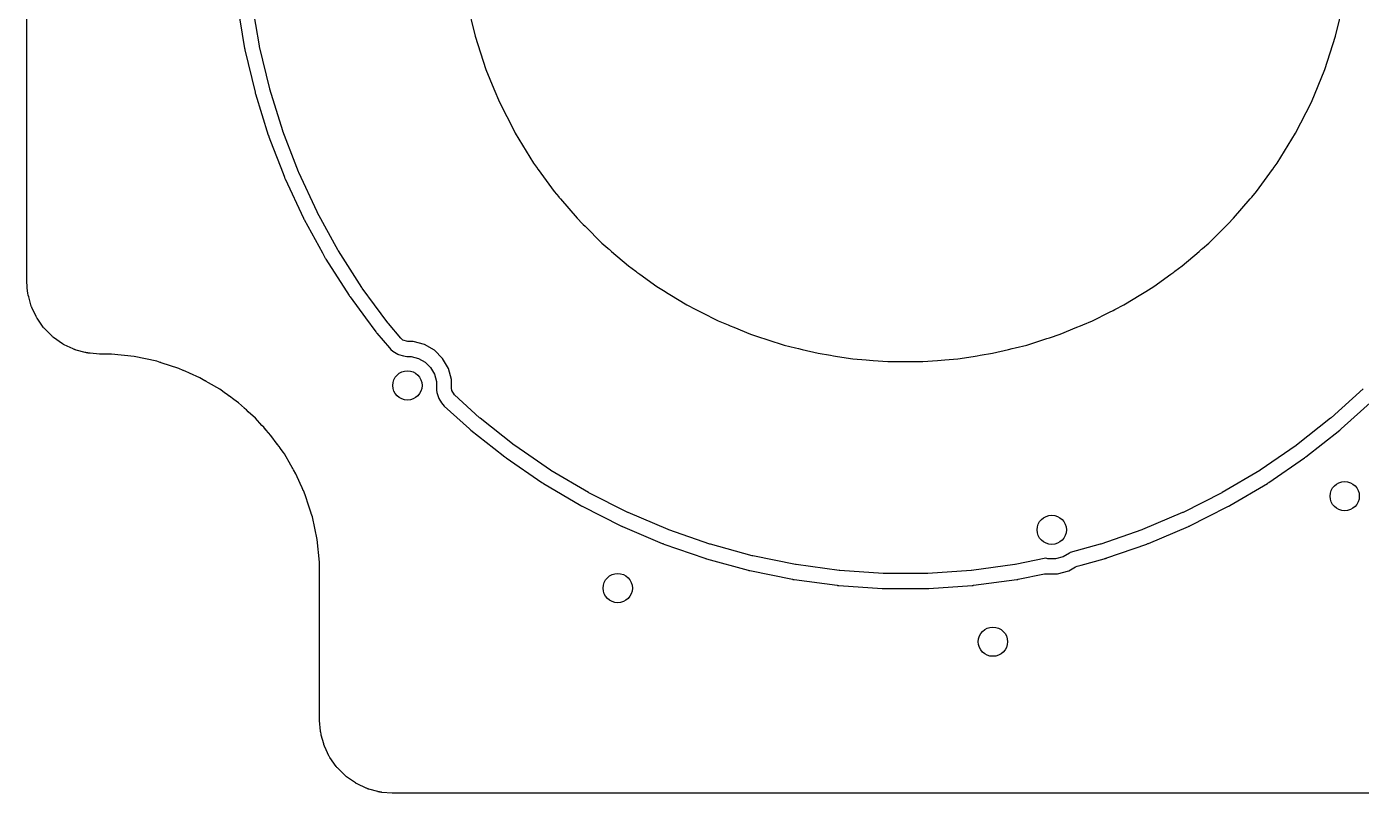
# Model space of a CAD drawing. Header units: inches. Extents: x 0.79 to 7.64, y -5.35 to -0.98.
# Drawn here: x 0.787 to 1.505, y -5.354 to -4.942 of the extents above; entities that cross this region are included whole.
import ezdxf

# ---------------------------------------------------------------- set-up
doc = ezdxf.new("R2010")
doc.units = ezdxf.units.IN
doc.header["$MEASUREMENT"] = 0
doc.layers.add('BLACK', color=250, linetype='CONTINUOUS')

msp = doc.modelspace()

# ---------------------------------------------------------------- linework, layer by layer
at = {"layer": 'BLACK', "linetype": 'CONTINUOUS'}
for p, q in [((0.78742, -5.07848), (0.78742, -4.88173)), ((0.91258, -4.95231), (0.9087, -4.92928)), ((1.0241, -4.92878), (1.0285, -4.94713)), ((1.49118, -4.94713), (1.49559, -4.92878)), ((0.90072, -4.93062), (0.90461, -4.95365)), ((1.0285, -4.94713), (1.0285, -4.94713)), ((1.0285, -4.94713), (1.03434, -4.96508)), ((1.48535, -4.96508), (1.49118, -4.94713)), ((0.90461, -4.95365), (0.90466, -4.95392)), ((0.90466, -4.95392), (0.90472, -4.95424)), ((0.90472, -4.95424), (0.90478, -4.9545)), ((0.90478, -4.9545), (0.91019, -4.97722)), ((0.91265, -4.95263), (0.91258, -4.95231)), ((0.91806, -4.97534), (0.91265, -4.95263)), ((1.03434, -4.96508), (1.03859, -4.97534)), ((1.47813, -4.98252), (1.48535, -4.96508)), ((0.91019, -4.97722), (0.91026, -4.97748)), ((0.91026, -4.97748), (0.91035, -4.9778)), ((0.91035, -4.9778), (0.91042, -4.97805)), ((0.91042, -4.97805), (0.91734, -5.00036)), ((0.91815, -4.97566), (0.91806, -4.97534)), ((0.92507, -4.99796), (0.91815, -4.97566)), ((1.03859, -4.97534), (1.04156, -4.98252)), ((1.04156, -4.98252), (1.04943, -4.99796)), ((1.46956, -4.99934), (1.47813, -4.98252)), ((0.91734, -5.00036), (0.91736, -5.00042)), ((0.91736, -5.00042), (0.91743, -5.00062)), ((0.91743, -5.00062), (0.91753, -5.00093)), ((0.91753, -5.00093), (0.91763, -5.00118)), ((0.91763, -5.00118), (0.91851, -5.00349)), ((0.92518, -4.99827), (0.92507, -4.99796)), ((0.93174, -5.01531), (0.92518, -4.99827)), ((1.04943, -4.99796), (1.05013, -4.99934)), ((1.05013, -4.99934), (1.05013, -4.99934)), ((1.05013, -4.99934), (1.05999, -5.01543)), ((1.4597, -5.01543), (1.46956, -4.99934)), ((0.91851, -5.00349), (0.92525, -5.02096)), ((0.93357, -5.02006), (0.93174, -5.01531)), ((1.05999, -5.01543), (1.05999, -5.01543)), ((1.05999, -5.01543), (1.05999, -5.01543)), ((1.05999, -5.01543), (1.06202, -5.01822)), ((1.45763, -5.01827), (1.4597, -5.01543)), ((0.92525, -5.02096), (0.92602, -5.02297)), ((0.92602, -5.02297), (0.92602, -5.02297)), ((0.92602, -5.02297), (0.92612, -5.02322)), ((0.9337, -5.02036), (0.93357, -5.02006)), ((0.94353, -5.04155), (0.9337, -5.02036)), ((1.06202, -5.01822), (1.06205, -5.01827)), ((1.06205, -5.01827), (1.06212, -5.01837)), ((1.06212, -5.01837), (1.0624, -5.01875)), ((1.0624, -5.01875), (1.06242, -5.01878)), ((1.06242, -5.01878), (1.07108, -5.0307)), ((1.4486, -5.0307), (1.45728, -5.01875)), ((1.45728, -5.01875), (1.45757, -5.01837)), ((1.45757, -5.01837), (1.45763, -5.01827)), ((0.92612, -5.02322), (0.92625, -5.02352)), ((0.92625, -5.02352), (0.92636, -5.02377)), ((0.92636, -5.02377), (0.93619, -5.04495)), ((1.07108, -5.0307), (1.07108, -5.0307)), ((1.07108, -5.0307), (1.07346, -5.03348)), ((1.07346, -5.03348), (1.07356, -5.0336)), ((1.07356, -5.0336), (1.07374, -5.03384)), ((1.07374, -5.03384), (1.07443, -5.03462)), ((1.07443, -5.03462), (1.08334, -5.04505)), ((1.43635, -5.04505), (1.44526, -5.03461)), ((1.44526, -5.03461), (1.44595, -5.03384)), ((1.44595, -5.03384), (1.44613, -5.0336)), ((1.44613, -5.0336), (1.4486, -5.0307)), ((0.94367, -5.04184), (0.94353, -5.04155)), ((0.9549, -5.06232), (0.94367, -5.04184)), ((0.93619, -5.04495), (0.93631, -5.0452)), ((0.93631, -5.0452), (0.93631, -5.0452)), ((0.93631, -5.0452), (0.93639, -5.04536)), ((0.93639, -5.04536), (0.93645, -5.04549)), ((0.93645, -5.04549), (0.93645, -5.04549)), ((0.93645, -5.04549), (0.93658, -5.04573)), ((0.93658, -5.04573), (0.94642, -5.06369)), ((1.08334, -5.04505), (1.08334, -5.04505)), ((1.08334, -5.04505), (1.08334, -5.04505)), ((1.08334, -5.04505), (1.08625, -5.04796)), ((1.08625, -5.04796), (1.08657, -5.04832)), ((1.08657, -5.04832), (1.08761, -5.04932)), ((1.08761, -5.04932), (1.09668, -5.05839)), ((1.423, -5.05839), (1.43208, -5.04932)), ((1.43208, -5.04932), (1.43311, -5.04832)), ((1.43311, -5.04832), (1.43343, -5.04796)), ((1.43343, -5.04796), (1.43635, -5.04505)), ((1.09668, -5.05839), (1.09668, -5.05839)), ((1.09668, -5.05839), (1.09668, -5.05839)), ((1.09668, -5.05839), (1.09994, -5.06118)), ((1.41963, -5.06127), (1.423, -5.05839)), ((0.94642, -5.06369), (0.9478, -5.06621)), ((0.95506, -5.0626), (0.9549, -5.06232)), ((0.96763, -5.08229), (0.95506, -5.0626)), ((1.09994, -5.06118), (1.10005, -5.06127)), ((1.10005, -5.06127), (1.10052, -5.06172)), ((1.10052, -5.06172), (1.10186, -5.06282)), ((1.10186, -5.06282), (1.11104, -5.07065)), ((1.40865, -5.07065), (1.41782, -5.06282)), ((1.41782, -5.06282), (1.41916, -5.06172)), ((1.41916, -5.06172), (1.41963, -5.06127)), ((0.9478, -5.06621), (0.94794, -5.06644)), ((0.94794, -5.06644), (0.9481, -5.06672)), ((0.9481, -5.06672), (0.94824, -5.06695)), ((0.94824, -5.06695), (0.96081, -5.08664)), ((1.11104, -5.07065), (1.11487, -5.07344)), ((1.40481, -5.07344), (1.40865, -5.07065)), ((0.78742, -5.07865), (0.78742, -5.07848)), ((0.78743, -5.07883), (0.78742, -5.07865)), ((0.78744, -5.07899), (0.78743, -5.07883)), ((0.78794, -5.08466), (0.78744, -5.07899)), ((1.11487, -5.07344), (1.11551, -5.07396)), ((1.11551, -5.07396), (1.1171, -5.07506)), ((1.1171, -5.07506), (1.1263, -5.08174)), ((1.39338, -5.08174), (1.40259, -5.07505)), ((1.40259, -5.07505), (1.40417, -5.07396)), ((1.40417, -5.07396), (1.40481, -5.07344)), ((0.78796, -5.08487), (0.78794, -5.08466)), ((0.78799, -5.08508), (0.78796, -5.08487)), ((0.78803, -5.08528), (0.78799, -5.08508)), ((0.78824, -5.08636), (0.78803, -5.08528)), ((0.78827, -5.08648), (0.78824, -5.08636)), ((0.7883, -5.08661), (0.78827, -5.08648)), ((0.78833, -5.08673), (0.7883, -5.08661)), ((0.7885, -5.08735), (0.78833, -5.08673)), ((0.78962, -5.09155), (0.7885, -5.08735)), ((0.96081, -5.08664), (0.96096, -5.08686)), ((0.96096, -5.08686), (0.96114, -5.08713)), ((0.96114, -5.08713), (0.9613, -5.08735)), ((0.9613, -5.08735), (0.96955, -5.09855)), ((0.96781, -5.08255), (0.96763, -5.08229)), ((0.97448, -5.09161), (0.96781, -5.08255)), ((1.1263, -5.08174), (1.13062, -5.08439)), ((1.13062, -5.08439), (1.13143, -5.08495)), ((1.13143, -5.08495), (1.13322, -5.08598)), ((1.13322, -5.08598), (1.13327, -5.08601)), ((1.13327, -5.08601), (1.1424, -5.0916)), ((1.37729, -5.09161), (1.38647, -5.08598)), ((1.38647, -5.08598), (1.38825, -5.08495)), ((1.38825, -5.08495), (1.38907, -5.08439)), ((1.38907, -5.08439), (1.39338, -5.08174)), ((0.78969, -5.09179), (0.78962, -5.09155)), ((0.78978, -5.09204), (0.78969, -5.09179)), ((0.78987, -5.09227), (0.78978, -5.09204)), ((0.79006, -5.09275), (0.78987, -5.09227)), ((0.79011, -5.09287), (0.79006, -5.09275)), ((0.79014, -5.09294), (0.79011, -5.09287)), ((0.79016, -5.09299), (0.79014, -5.09294)), ((0.79018, -5.09302), (0.79016, -5.09299)), ((0.79021, -5.0931), (0.79018, -5.09302)), ((0.79248, -5.09795), (0.79021, -5.0931)), ((0.98167, -5.10135), (0.97448, -5.09161)), ((1.1424, -5.0916), (1.1424, -5.0916)), ((1.1424, -5.0916), (1.1424, -5.09161)), ((1.1424, -5.09161), (1.14719, -5.09405)), ((1.14719, -5.09405), (1.14819, -5.09462)), ((1.14819, -5.09462), (1.15012, -5.09554)), ((1.36957, -5.09554), (1.37149, -5.09462)), ((1.37149, -5.09462), (1.37249, -5.09405)), ((1.37249, -5.09405), (1.37729, -5.09161)), ((0.79263, -5.09825), (0.79248, -5.09795)), ((0.7928, -5.09855), (0.79263, -5.09825)), ((0.79299, -5.09883), (0.7928, -5.09855)), ((0.79633, -5.10362), (0.79299, -5.09883)), ((0.96955, -5.09855), (0.97515, -5.10615)), ((0.98187, -5.10161), (0.98167, -5.10135)), ((0.98859, -5.10956), (0.98187, -5.10161)), ((1.15012, -5.09554), (1.15921, -5.10017)), ((1.15921, -5.10017), (1.16449, -5.10236)), ((1.35519, -5.10236), (1.36047, -5.10017)), ((1.36047, -5.10017), (1.36957, -5.09554)), ((0.79654, -5.10388), (0.79633, -5.10362)), ((0.79676, -5.10414), (0.79654, -5.10388)), ((0.79699, -5.1044), (0.79676, -5.10414)), ((0.80112, -5.10852), (0.79699, -5.1044)), ((0.80137, -5.10875), (0.80112, -5.10852)), ((0.80163, -5.10897), (0.80137, -5.10875)), ((0.8019, -5.10918), (0.80163, -5.10897)), ((0.97515, -5.10615), (0.97532, -5.10637)), ((0.97532, -5.10637), (0.97552, -5.10662)), ((0.97552, -5.10662), (0.97552, -5.10663)), ((0.97552, -5.10663), (0.97569, -5.10683)), ((0.97569, -5.10683), (0.98241, -5.11479)), ((1.16449, -5.10236), (1.16567, -5.10292)), ((1.16567, -5.10292), (1.1677, -5.10369)), ((1.1677, -5.10369), (1.17665, -5.1074)), ((1.17665, -5.1074), (1.18241, -5.10927)), ((1.33728, -5.10927), (1.34304, -5.1074)), ((1.34304, -5.1074), (1.35198, -5.10369)), ((1.35198, -5.10369), (1.35401, -5.10292)), ((1.35401, -5.10292), (1.35519, -5.10236)), ((0.80668, -5.11253), (0.8019, -5.10918)), ((0.80696, -5.11271), (0.80668, -5.11253)), ((0.80668, -5.11253), (0.80668, -5.11253)), ((0.80717, -5.11283), (0.80696, -5.11271)), ((0.80726, -5.11288), (0.80717, -5.11283)), ((0.80756, -5.11303), (0.80726, -5.11288)), ((0.81242, -5.1153), (0.80756, -5.11303)), ((0.81249, -5.11533), (0.81242, -5.1153)), ((0.81256, -5.11536), (0.81249, -5.11533)), ((0.81257, -5.11537), (0.81256, -5.11536)), ((0.81265, -5.1154), (0.81257, -5.11537)), ((0.81306, -5.11557), (0.81265, -5.1154)), ((0.81324, -5.11565), (0.81306, -5.11557)), ((0.81306, -5.11557), (0.81306, -5.11557)), ((0.81306, -5.11557), (0.81306, -5.11557)), ((0.81348, -5.11574), (0.81324, -5.11565)), ((0.81372, -5.11582), (0.81348, -5.11574)), ((0.81396, -5.11589), (0.81372, -5.11582)), ((0.81372, -5.11582), (0.81372, -5.11582)), ((0.81878, -5.11718), (0.81396, -5.11589)), ((0.98241, -5.11479), (0.98326, -5.11564)), ((0.98326, -5.11564), (0.98326, -5.11564)), ((0.98326, -5.11564), (0.98435, -5.1166)), ((0.98968, -5.11052), (0.98859, -5.10956)), ((0.99232, -5.11129), (0.98968, -5.11052)), ((0.99524, -5.11129), (0.99232, -5.11129)), ((1.00125, -5.1129), (0.99524, -5.11129)), ((1.00664, -5.11602), (1.00125, -5.1129)), ((1.00125, -5.1129), (1.00125, -5.1129)), ((1.00125, -5.1129), (1.00125, -5.1129)), ((1.01104, -5.12042), (1.00664, -5.11602)), ((1.00664, -5.11602), (1.00664, -5.11602)), ((1.18241, -5.10927), (1.18376, -5.10978)), ((1.18376, -5.10978), (1.18585, -5.11038)), ((1.18585, -5.11038), (1.1946, -5.11323)), ((1.1946, -5.11323), (1.20082, -5.11472)), ((1.20082, -5.11472), (1.20235, -5.11516)), ((1.20235, -5.11516), (1.20445, -5.11559)), ((1.20445, -5.11559), (1.21295, -5.11763)), ((1.30673, -5.11763), (1.31524, -5.11559)), ((1.31524, -5.11559), (1.31734, -5.11516)), ((1.31734, -5.11516), (1.31886, -5.11472)), ((1.31886, -5.11472), (1.32509, -5.11323)), ((1.32509, -5.11323), (1.33384, -5.11038)), ((1.33384, -5.11038), (1.33592, -5.10978)), ((1.33592, -5.10978), (1.33728, -5.10927)), ((0.81891, -5.11721), (0.81878, -5.11718)), ((0.81903, -5.11724), (0.81891, -5.11721)), ((0.81916, -5.11727), (0.81903, -5.11724)), ((0.81962, -5.11736), (0.81916, -5.11727)), ((0.81975, -5.11739), (0.81962, -5.11736)), ((0.82023, -5.11748), (0.81975, -5.11739)), ((0.82044, -5.11752), (0.82023, -5.11748)), ((0.82065, -5.11755), (0.82044, -5.11752)), ((0.82086, -5.11757), (0.82065, -5.11755)), ((0.82116, -5.1176), (0.82086, -5.11757)), ((0.82155, -5.11763), (0.82116, -5.1176)), ((0.82652, -5.11807), (0.82155, -5.11763)), ((0.82155, -5.11763), (0.82155, -5.11763)), ((0.82155, -5.11763), (0.82155, -5.11763)), ((0.82669, -5.11808), (0.82652, -5.11807)), ((0.82686, -5.11809), (0.82669, -5.11808)), ((0.82703, -5.11809), (0.82686, -5.11809)), ((0.83296, -5.11809), (0.82703, -5.11809)), ((0.84528, -5.11938), (0.83296, -5.11809)), ((0.83296, -5.11809), (0.83296, -5.11809)), ((0.83296, -5.11809), (0.83296, -5.11809)), ((0.85739, -5.12196), (0.84528, -5.11938)), ((0.85741, -5.12197), (0.85739, -5.12196)), ((0.85739, -5.12196), (0.85739, -5.12196)), ((0.85926, -5.12257), (0.85741, -5.12197)), ((0.85943, -5.12262), (0.85926, -5.12257)), ((0.85949, -5.12264), (0.85943, -5.12262)), ((0.85976, -5.12273), (0.85949, -5.12264)), ((0.8598, -5.12274), (0.85976, -5.12273)), ((0.86916, -5.12579), (0.8598, -5.12274)), ((0.8598, -5.12274), (0.8598, -5.12274)), ((0.98435, -5.1166), (0.98704, -5.11808)), ((0.98704, -5.11808), (0.9874, -5.11828)), ((0.9874, -5.11828), (0.99004, -5.11906)), ((0.99004, -5.11906), (0.99189, -5.11932)), ((0.99189, -5.11932), (0.99418, -5.11932)), ((0.99418, -5.11932), (0.99815, -5.12038)), ((0.99815, -5.12038), (1.00171, -5.12244)), ((1.00171, -5.12244), (1.00462, -5.12535)), ((1.01414, -5.12579), (1.01104, -5.12042)), ((1.01104, -5.12042), (1.01104, -5.12042)), ((1.21295, -5.11763), (1.21963, -5.11869)), ((1.21963, -5.11869), (1.2213, -5.11903)), ((1.2213, -5.11903), (1.22338, -5.11929)), ((1.22338, -5.11929), (1.23159, -5.12059)), ((1.23159, -5.12059), (1.2387, -5.12115)), ((1.2387, -5.12115), (1.24051, -5.12137)), ((1.24051, -5.12137), (1.24253, -5.12145)), ((1.24253, -5.12145), (1.25041, -5.12207)), ((1.25041, -5.12207), (1.25041, -5.12207)), ((1.25041, -5.12207), (1.25791, -5.12207)), ((1.25791, -5.12207), (1.25984, -5.12214)), ((1.25984, -5.12214), (1.26177, -5.12207)), ((1.26177, -5.12207), (1.26928, -5.12207)), ((1.26928, -5.12207), (1.27716, -5.12145)), ((1.26928, -5.12207), (1.26928, -5.12207)), ((1.27716, -5.12145), (1.27917, -5.12137)), ((1.27917, -5.12137), (1.28099, -5.12115)), ((1.28099, -5.12115), (1.28809, -5.12059)), ((1.28809, -5.12059), (1.29631, -5.11929)), ((1.29631, -5.11929), (1.29838, -5.11903)), ((1.29838, -5.11903), (1.30006, -5.11869)), ((1.30006, -5.11869), (1.30673, -5.11763)), ((0.87148, -5.12682), (0.86916, -5.12579)), ((0.86916, -5.12579), (0.86916, -5.12579)), ((0.86916, -5.12579), (0.86916, -5.12579)), ((0.87152, -5.12674), (0.87148, -5.12682)), ((0.87178, -5.12694), (0.87152, -5.12674)), ((0.87201, -5.12701), (0.87178, -5.12694)), ((0.87259, -5.12729), (0.87201, -5.12701)), ((0.87201, -5.12701), (0.87201, -5.12701)), ((0.87201, -5.12701), (0.87201, -5.12701)), ((0.87294, -5.12747), (0.87259, -5.12729)), ((0.87305, -5.12751), (0.87294, -5.12747)), ((0.87461, -5.12821), (0.87305, -5.12751)), ((0.8749, -5.12834), (0.87461, -5.12821)), ((0.88047, -5.13082), (0.8749, -5.12834)), ((1.00462, -5.12535), (1.00668, -5.12891)), ((1.00668, -5.12891), (1.00774, -5.13288)), ((1.01416, -5.12581), (1.01414, -5.12579)), ((1.01577, -5.13182), (1.01416, -5.12581)), ((0.88048, -5.13082), (0.88047, -5.13082)), ((0.88047, -5.13082), (0.88047, -5.13082)), ((0.88319, -5.13239), (0.88048, -5.13082)), ((0.88048, -5.13082), (0.88048, -5.13082)), ((0.88331, -5.13246), (0.88319, -5.13239)), ((0.88319, -5.13239), (0.88319, -5.13239)), ((0.88319, -5.13239), (0.88319, -5.13239)), ((0.88395, -5.13277), (0.88331, -5.13246)), ((0.88514, -5.13352), (0.88395, -5.13277)), ((0.88521, -5.13355), (0.88514, -5.13352)), ((0.89119, -5.13701), (0.88521, -5.13355)), ((0.88521, -5.13355), (0.88521, -5.13355)), ((0.8912, -5.13701), (0.89119, -5.13701)), ((0.89424, -5.13922), (0.8912, -5.13701)), ((0.8912, -5.13701), (0.8912, -5.13701)), ((1.00774, -5.13699), (1.00772, -5.13707)), ((1.00772, -5.13707), (1.00775, -5.13753)), ((1.00774, -5.13288), (1.00774, -5.13699)), ((1.00775, -5.13753), (1.00792, -5.1388)), ((1.01577, -5.13646), (1.01577, -5.13182)), ((1.01577, -5.13182), (1.01577, -5.13182)), ((1.01594, -5.13774), (1.01577, -5.13646)), ((1.01738, -5.14008), (1.01594, -5.13774)), ((1.50605, -5.1367), (1.48873, -5.15237)), ((0.89434, -5.1393), (0.89424, -5.13922)), ((0.89424, -5.13922), (0.89424, -5.13922)), ((0.89424, -5.13922), (0.89424, -5.13922)), ((0.89517, -5.13982), (0.89434, -5.1393)), ((0.89434, -5.1393), (0.89434, -5.1393)), ((0.89632, -5.14073), (0.89517, -5.13982)), ((0.89639, -5.14079), (0.89632, -5.14073)), ((0.89877, -5.14252), (0.89639, -5.14079)), ((0.90122, -5.14429), (0.89877, -5.14252)), ((0.90444, -5.1472), (0.90122, -5.14429)), ((1.00792, -5.1388), (1.00792, -5.1388)), ((1.00792, -5.1388), (1.00904, -5.14197)), ((1.00904, -5.14197), (1.01046, -5.14429)), ((1.01046, -5.14429), (1.01048, -5.14431)), ((1.01048, -5.14431), (1.01195, -5.14608)), ((1.03096, -5.15237), (1.01738, -5.14008)), ((1.49416, -5.15837), (1.51148, -5.1427)), ((0.90445, -5.1472), (0.90444, -5.1472)), ((0.9045, -5.14725), (0.90445, -5.1472)), ((0.90459, -5.14733), (0.9045, -5.14725)), ((0.9045, -5.14725), (0.9045, -5.14725)), ((0.9045, -5.14725), (0.9045, -5.14725)), ((0.90554, -5.14808), (0.90459, -5.14733)), ((0.90652, -5.14906), (0.90554, -5.14808)), ((0.91042, -5.15258), (0.90652, -5.14906)), ((1.01195, -5.14608), (1.01195, -5.14608)), ((1.01195, -5.14608), (1.01195, -5.14608)), ((1.01195, -5.14608), (1.02553, -5.15837)), ((0.91386, -5.1564), (0.91042, -5.15258)), ((0.91042, -5.15258), (0.91042, -5.15258)), ((0.91393, -5.15648), (0.91386, -5.1564)), ((0.91491, -5.15746), (0.91393, -5.15648)), ((0.91567, -5.1584), (0.91491, -5.15746)), ((0.91574, -5.15849), (0.91567, -5.1584)), ((0.91613, -5.15893), (0.91574, -5.15849)), ((0.91574, -5.15849), (0.91574, -5.15849)), ((0.9187, -5.16178), (0.91613, -5.15893)), ((1.02553, -5.15837), (1.02553, -5.15837)), ((1.02553, -5.15837), (1.02573, -5.15854)), ((1.02573, -5.15854), (1.02598, -5.15875)), ((1.02598, -5.15875), (1.02617, -5.15891)), ((1.02617, -5.15891), (1.02619, -5.15893)), ((1.02619, -5.15893), (1.0385, -5.16865)), ((1.0312, -5.15258), (1.03096, -5.15237)), ((1.04953, -5.16705), (1.0312, -5.15258)), ((1.48848, -5.15258), (1.47015, -5.16705)), ((1.47517, -5.1734), (1.49349, -5.15893)), ((1.48873, -5.15237), (1.48848, -5.15258)), ((1.49349, -5.15893), (1.4937, -5.15875)), ((1.4937, -5.15875), (1.49395, -5.15854)), ((1.49395, -5.15854), (1.49416, -5.15837)), ((0.91872, -5.1618), (0.9187, -5.16178)), ((0.91875, -5.16184), (0.91872, -5.1618)), ((0.92211, -5.16646), (0.91875, -5.16184)), ((0.92211, -5.16647), (0.92211, -5.16646)), ((0.92211, -5.16646), (0.92211, -5.16646)), ((0.92221, -5.1666), (0.92211, -5.16647)), ((0.92211, -5.16647), (0.92211, -5.16647)), ((0.92231, -5.16674), (0.92221, -5.1666)), ((0.92317, -5.16782), (0.92231, -5.16674)), ((0.92363, -5.16854), (0.92317, -5.16782)), ((0.92317, -5.16782), (0.92317, -5.16782)), ((0.92377, -5.16876), (0.92363, -5.16854)), ((0.92541, -5.17101), (0.92377, -5.16876)), ((0.92377, -5.16876), (0.92377, -5.16876)), ((0.92377, -5.16876), (0.92377, -5.16876)), ((0.92598, -5.17179), (0.92541, -5.17101)), ((0.92944, -5.17779), (0.92598, -5.17179)), ((0.92598, -5.17179), (0.92598, -5.17179)), ((0.92598, -5.17179), (0.92598, -5.17179)), ((1.0385, -5.16865), (1.04452, -5.1734)), ((1.04452, -5.1734), (1.04473, -5.17356)), ((1.04473, -5.17356), (1.045, -5.17376)), ((1.04979, -5.16724), (1.04953, -5.16705)), ((1.05739, -5.17246), (1.04979, -5.16724)), ((1.06905, -5.18046), (1.05739, -5.17246)), ((1.46989, -5.16724), (1.45064, -5.18046)), ((1.47015, -5.16705), (1.46989, -5.16724)), ((1.47469, -5.17376), (1.47495, -5.17356)), ((1.47495, -5.17356), (1.47517, -5.1734)), ((0.92951, -5.17791), (0.92944, -5.17779)), ((0.92944, -5.17779), (0.92944, -5.17779)), ((0.93023, -5.17904), (0.92951, -5.17791)), ((0.93047, -5.17955), (0.93023, -5.17904)), ((0.93023, -5.17904), (0.93023, -5.17904)), ((0.93023, -5.17904), (0.93023, -5.17904)), ((0.9306, -5.1798), (0.93047, -5.17955)), ((0.93068, -5.17993), (0.9306, -5.1798)), ((0.93086, -5.18025), (0.93068, -5.17993)), ((0.93217, -5.18252), (0.93086, -5.18025)), ((0.93086, -5.18025), (0.93086, -5.18025)), ((1.045, -5.17376), (1.04522, -5.17391)), ((1.04522, -5.17391), (1.06447, -5.18713)), ((1.06932, -5.18064), (1.06905, -5.18046)), ((1.08942, -5.19254), (1.06932, -5.18064)), ((1.45036, -5.18064), (1.43027, -5.19254)), ((1.45064, -5.18046), (1.45036, -5.18064)), ((1.45522, -5.18713), (1.47447, -5.17391)), ((1.47447, -5.17391), (1.47469, -5.17376)), ((0.93443, -5.1876), (0.93217, -5.18252)), ((0.93217, -5.18252), (0.93217, -5.18252)), ((0.9355, -5.19), (0.93443, -5.1876)), ((1.06447, -5.18713), (1.06469, -5.18728)), ((1.06469, -5.18728), (1.0647, -5.18728)), ((1.0647, -5.18728), (1.06497, -5.18745)), ((1.06497, -5.18745), (1.06508, -5.18752)), ((1.06508, -5.18752), (1.0652, -5.1876)), ((1.0652, -5.1876), (1.08529, -5.1995)), ((1.43439, -5.1995), (1.45448, -5.1876)), ((1.45448, -5.1876), (1.45472, -5.18745)), ((1.45472, -5.18745), (1.45499, -5.18728)), ((1.45499, -5.18728), (1.45522, -5.18713)), ((0.93598, -5.19099), (0.9355, -5.19)), ((0.93611, -5.19136), (0.93598, -5.19099)), ((0.93617, -5.19151), (0.93611, -5.19136)), ((0.93721, -5.19383), (0.93617, -5.19151)), ((0.93617, -5.19151), (0.93617, -5.19151)), ((0.93918, -5.19991), (0.93721, -5.19383)), ((1.0897, -5.19269), (1.08942, -5.19254)), ((1.11055, -5.20323), (1.0897, -5.19269)), ((1.42998, -5.19269), (1.40914, -5.20323)), ((1.43027, -5.19254), (1.42998, -5.19269)), ((0.94024, -5.20317), (0.93918, -5.19991)), ((1.08529, -5.1995), (1.08553, -5.19963)), ((1.08553, -5.19963), (1.08553, -5.19963)), ((1.08553, -5.19963), (1.08582, -5.19979)), ((1.08582, -5.19979), (1.08606, -5.19992)), ((1.08606, -5.19992), (1.1069, -5.21045)), ((1.42237, -5.2056), (1.43363, -5.19992)), ((1.43363, -5.19992), (1.43369, -5.19988)), ((1.43369, -5.19988), (1.43387, -5.19979)), ((1.43387, -5.19979), (1.43415, -5.19963)), ((1.43415, -5.19963), (1.43439, -5.1995)), ((0.94026, -5.20321), (0.94024, -5.20317)), ((0.94027, -5.20325), (0.94026, -5.20321)), ((0.94028, -5.20328), (0.94027, -5.20325)), ((0.94036, -5.2035), (0.94028, -5.20328)), ((0.94036, -5.20353), (0.94036, -5.2035)), ((0.94036, -5.2035), (0.94036, -5.2035)), ((0.94038, -5.20357), (0.94036, -5.20353)), ((0.94036, -5.20353), (0.94036, -5.20353)), ((0.94038, -5.20358), (0.94038, -5.20357)), ((0.94038, -5.20359), (0.94038, -5.20358)), ((0.94038, -5.20358), (0.94038, -5.20358)), ((0.94038, -5.2036), (0.94038, -5.20359)), ((0.94042, -5.20373), (0.94038, -5.2036)), ((0.94038, -5.2036), (0.94038, -5.2036)), ((0.94103, -5.2056), (0.94042, -5.20373)), ((0.94361, -5.21772), (0.94103, -5.2056)), ((1.11084, -5.20336), (1.11055, -5.20323)), ((1.13234, -5.21248), (1.11084, -5.20336)), ((1.40884, -5.20336), (1.38734, -5.21248)), ((1.40914, -5.20323), (1.40884, -5.20336)), ((1.41279, -5.21045), (1.42237, -5.2056)), ((1.1069, -5.21045), (1.1069, -5.21045)), ((1.1069, -5.21045), (1.1069, -5.21045)), ((1.1069, -5.21045), (1.10714, -5.21056)), ((1.10714, -5.21056), (1.10729, -5.21064)), ((1.10729, -5.21064), (1.10744, -5.2107)), ((1.10744, -5.2107), (1.10762, -5.21079)), ((1.10762, -5.21079), (1.10768, -5.21081)), ((1.10768, -5.21081), (1.12918, -5.21993)), ((1.13265, -5.2126), (1.13234, -5.21248)), ((1.15471, -5.22026), (1.13265, -5.2126)), ((1.38704, -5.2126), (1.36498, -5.22026)), ((1.38734, -5.21248), (1.38704, -5.2126)), ((1.3905, -5.21993), (1.412, -5.21081)), ((1.412, -5.21081), (1.41225, -5.2107)), ((1.41225, -5.2107), (1.41254, -5.21056)), ((1.41254, -5.21056), (1.41279, -5.21045)), ((0.9449, -5.23003), (0.94361, -5.21772)), ((1.12918, -5.21993), (1.12936, -5.22)), ((1.12936, -5.22), (1.12944, -5.22003)), ((1.12944, -5.22003), (1.12944, -5.22003)), ((1.12944, -5.22003), (1.12974, -5.22015)), ((1.12974, -5.22015), (1.12999, -5.22024)), ((1.12999, -5.22024), (1.15206, -5.2279)), ((1.15502, -5.22036), (1.15471, -5.22026)), ((1.17754, -5.22652), (1.15502, -5.22036)), ((1.36466, -5.22036), (1.34847, -5.22479)), ((1.36498, -5.22026), (1.36466, -5.22036)), ((1.36811, -5.22774), (1.38969, -5.22024)), ((1.38969, -5.22024), (1.38994, -5.22015)), ((1.38994, -5.22015), (1.39025, -5.22003)), ((1.39025, -5.22003), (1.3905, -5.21993)), ((0.9449, -5.31471), (0.9449, -5.23003)), ((0.9449, -5.23003), (0.9449, -5.23003)), ((1.15206, -5.2279), (1.15231, -5.22799)), ((1.15231, -5.22799), (1.15262, -5.22808)), ((1.15262, -5.22808), (1.15288, -5.22816)), ((1.15288, -5.22816), (1.17541, -5.23433)), ((1.17786, -5.2266), (1.17754, -5.22652)), ((1.20075, -5.23125), (1.17786, -5.2266)), ((1.33539, -5.22791), (1.31894, -5.23125)), ((1.33653, -5.22821), (1.33539, -5.22791)), ((1.34064, -5.22821), (1.33653, -5.22821)), ((1.34461, -5.22715), (1.34064, -5.22821)), ((1.34817, -5.22509), (1.34461, -5.22715)), ((1.34847, -5.22479), (1.34817, -5.22509)), ((1.35434, -5.23157), (1.3668, -5.22816)), ((1.3668, -5.22816), (1.36706, -5.22808)), ((1.36706, -5.22808), (1.36737, -5.22799)), ((1.36737, -5.22799), (1.36763, -5.2279)), ((1.36763, -5.2279), (1.36799, -5.22778)), ((1.36799, -5.22778), (1.36811, -5.22774)), ((1.36811, -5.22774), (1.36811, -5.22774)), ((1.17541, -5.23433), (1.17567, -5.2344)), ((1.17567, -5.2344), (1.17599, -5.23447)), ((1.17599, -5.23447), (1.17625, -5.23453)), ((1.17625, -5.23453), (1.19914, -5.23918)), ((1.20107, -5.23131), (1.20075, -5.23125)), ((1.22421, -5.23442), (1.20107, -5.23131)), ((1.22454, -5.23445), (1.22421, -5.23442)), ((1.24784, -5.23601), (1.22454, -5.23445)), ((1.24817, -5.23602), (1.24784, -5.23601)), ((1.27152, -5.23602), (1.24817, -5.23602)), ((1.27185, -5.23601), (1.27152, -5.23602)), ((1.29515, -5.23445), (1.27185, -5.23601)), ((1.29547, -5.23442), (1.29515, -5.23445)), ((1.31862, -5.23131), (1.29547, -5.23442)), ((1.31894, -5.23125), (1.31862, -5.23131)), ((1.32055, -5.23918), (1.33463, -5.23632)), ((1.33463, -5.23632), (1.33541, -5.23624)), ((1.33541, -5.23624), (1.3417, -5.23624)), ((1.3417, -5.23624), (1.34771, -5.23463)), ((1.3417, -5.23624), (1.3417, -5.23624)), ((1.34771, -5.23463), (1.35136, -5.23252)), ((1.35136, -5.23252), (1.35228, -5.23214)), ((1.35228, -5.23214), (1.35434, -5.23157)), ((1.19914, -5.23918), (1.1994, -5.23923)), ((1.1994, -5.23923), (1.19972, -5.23928)), ((1.19972, -5.23928), (1.19999, -5.23932)), ((1.19999, -5.23932), (1.22314, -5.24244)), ((1.22314, -5.24244), (1.2234, -5.24247)), ((1.2234, -5.24247), (1.22341, -5.24247)), ((1.22341, -5.24247), (1.22341, -5.24247)), ((1.22341, -5.24247), (1.22373, -5.2425)), ((1.22373, -5.2425), (1.22373, -5.2425)), ((1.22373, -5.2425), (1.224, -5.24252)), ((1.224, -5.24252), (1.2473, -5.24408)), ((1.2473, -5.24408), (1.24757, -5.2441)), ((1.24757, -5.2441), (1.2479, -5.24411)), ((1.2479, -5.24411), (1.24814, -5.24411)), ((1.24814, -5.24411), (1.24817, -5.24411)), ((1.24817, -5.24411), (1.27152, -5.24411)), ((1.27152, -5.24411), (1.27152, -5.24411)), ((1.27152, -5.24411), (1.27154, -5.24411)), ((1.27154, -5.24411), (1.27179, -5.24411)), ((1.27179, -5.24411), (1.27212, -5.2441)), ((1.27212, -5.2441), (1.27239, -5.24408)), ((1.27239, -5.24408), (1.29569, -5.24252)), ((1.29569, -5.24252), (1.29596, -5.2425)), ((1.29596, -5.2425), (1.29628, -5.24247)), ((1.29628, -5.24247), (1.29655, -5.24244)), ((1.29655, -5.24244), (1.3197, -5.23932)), ((1.3197, -5.23932), (1.31996, -5.23928)), ((1.31996, -5.23928), (1.32028, -5.23923)), ((1.32028, -5.23923), (1.32055, -5.23918)), ((0.94491, -5.31487), (0.9449, -5.31471)), ((0.94491, -5.31505), (0.94491, -5.31487)), ((0.94492, -5.31522), (0.94491, -5.31505)), ((0.94542, -5.32088), (0.94492, -5.31522)), ((0.94544, -5.32109), (0.94542, -5.32088)), ((0.94547, -5.3213), (0.94544, -5.32109)), ((0.94551, -5.3215), (0.94547, -5.3213)), ((0.94572, -5.32258), (0.94551, -5.3215)), ((0.94575, -5.3227), (0.94572, -5.32258)), ((0.94578, -5.32283), (0.94575, -5.3227)), ((0.94581, -5.32295), (0.94578, -5.32283)), ((0.9471, -5.32777), (0.94581, -5.32295)), ((0.94581, -5.32295), (0.94581, -5.32295)), ((0.94718, -5.32802), (0.9471, -5.32777)), ((0.94726, -5.32826), (0.94718, -5.32802)), ((0.94735, -5.32849), (0.94726, -5.32826)), ((0.94754, -5.32897), (0.94735, -5.32849)), ((0.94759, -5.32909), (0.94754, -5.32897)), ((0.94762, -5.32916), (0.94759, -5.32909)), ((0.94764, -5.32921), (0.94762, -5.32916)), ((0.94766, -5.32924), (0.94764, -5.32921)), ((0.94769, -5.32932), (0.94766, -5.32924)), ((0.94996, -5.33417), (0.94769, -5.32932)), ((0.95011, -5.33447), (0.94996, -5.33417)), ((0.95028, -5.33477), (0.95011, -5.33447)), ((0.95047, -5.33505), (0.95028, -5.33477)), ((0.95381, -5.33984), (0.95047, -5.33505)), ((0.95402, -5.3401), (0.95381, -5.33984)), ((0.95424, -5.34037), (0.95402, -5.3401)), ((0.95447, -5.34062), (0.95424, -5.34037)), ((0.9586, -5.34474), (0.95447, -5.34062)), ((0.95885, -5.34497), (0.9586, -5.34474)), ((0.95911, -5.34519), (0.95885, -5.34497)), ((0.95938, -5.3454), (0.95911, -5.34519)), ((0.96416, -5.34875), (0.95938, -5.3454)), ((0.96444, -5.34893), (0.96416, -5.34875)), ((0.96416, -5.34875), (0.96416, -5.34875)), ((0.96465, -5.34905), (0.96444, -5.34893)), ((0.96474, -5.3491), (0.96465, -5.34905)), ((0.96504, -5.34925), (0.96474, -5.3491)), ((0.9699, -5.35152), (0.96504, -5.34925)), ((0.96997, -5.35155), (0.9699, -5.35152)), ((0.97004, -5.35158), (0.96997, -5.35155)), ((0.97005, -5.35159), (0.97004, -5.35158)), ((0.97013, -5.35162), (0.97005, -5.35159)), ((0.97054, -5.35179), (0.97013, -5.35162)), ((0.97072, -5.35187), (0.97054, -5.35179)), ((0.97054, -5.35179), (0.97054, -5.35179)), ((0.97054, -5.35179), (0.97054, -5.35179)), ((0.97096, -5.35196), (0.97072, -5.35187)), ((0.9712, -5.35204), (0.97096, -5.35196)), ((0.97144, -5.35211), (0.9712, -5.35204)), ((0.9712, -5.35204), (0.9712, -5.35204)), ((0.97626, -5.3534), (0.97144, -5.35211)), ((0.97639, -5.35343), (0.97626, -5.3534)), ((0.97651, -5.35346), (0.97639, -5.35343)), ((0.97664, -5.35349), (0.97651, -5.35346)), ((0.97711, -5.35358), (0.97664, -5.35349)), ((0.97723, -5.35361), (0.97711, -5.35358)), ((0.97771, -5.3537), (0.97723, -5.35361)), ((0.97792, -5.35374), (0.97771, -5.3537)), ((0.978, -5.35375), (0.97792, -5.35374)), ((0.97813, -5.35377), (0.978, -5.35375)), ((0.97834, -5.35379), (0.97813, -5.35377)), ((0.98387, -5.35428), (0.97834, -5.35379)), ((0.984, -5.35429), (0.98387, -5.35428)), ((0.98387, -5.35428), (0.98387, -5.35428)), ((0.98417, -5.3543), (0.984, -5.35429)), ((0.98434, -5.35431), (0.98417, -5.3543)), ((0.98451, -5.35431), (0.98434, -5.35431)), ((7.44069, -5.35431), (0.98451, -5.35431))]:
    msp.add_line(p, q, dxfattribs=at)
at = {"layer": 'BLACK'}
for centre in [(0.99213, -5.13493), (1.49606, -5.19449), (1.33858, -5.2126), (1.10519, -5.24394), (1.30694, -5.27276)]:
    msp.add_circle(centre, 0.00787, dxfattribs=at)
at = {"layer": 'WHITE'}
for centre in [(0.99213, -5.13493), (1.49606, -5.19449), (1.33858, -5.2126), (1.10519, -5.24394), (1.30694, -5.27276)]:
    msp.add_circle(centre, 0.00787, dxfattribs=at)

doc.saveas('drawing.dxf')
